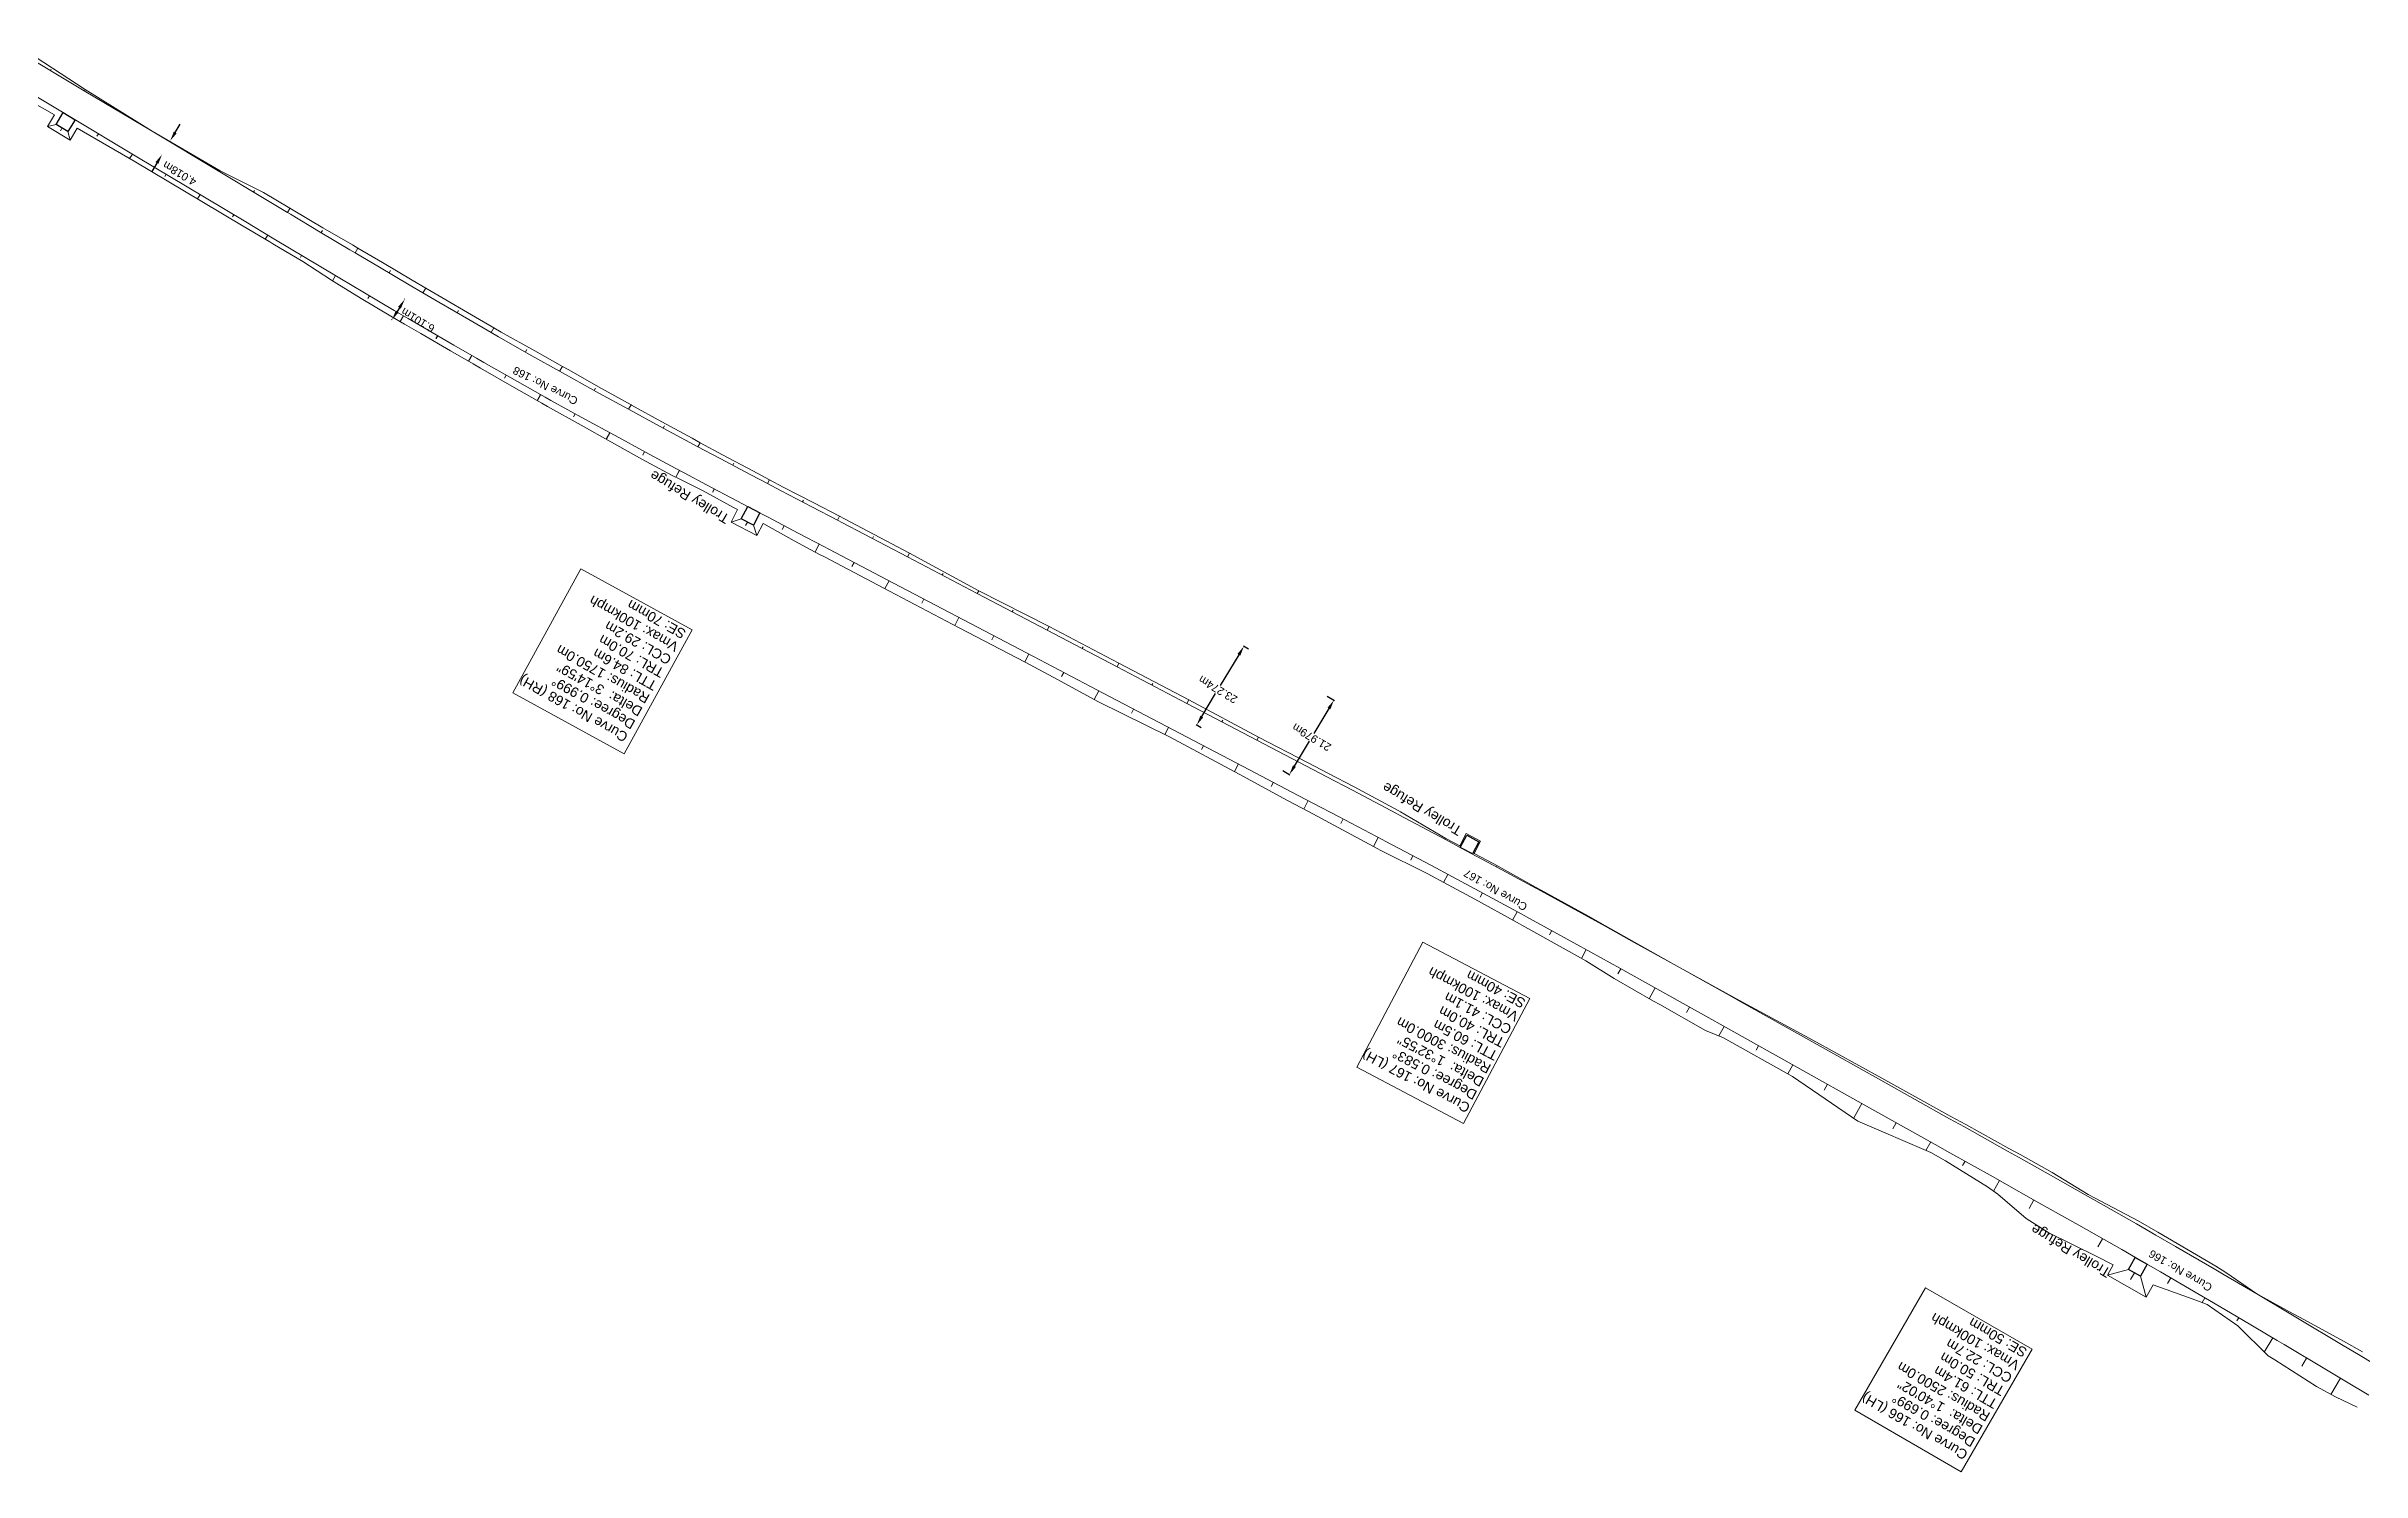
# Model space of a CAD drawing. Header units: metres. Extents: x 593990 to 611207, y 3401545 to 3411811.
# Drawn here: x 599813 to 600400, y 3407987 to 3408349 of the extents above; entities that cross this region are included whole.
import ezdxf

# ---------------------------------------------------------------- set-up
doc = ezdxf.new("R2010")
doc.units = ezdxf.units.M
doc.header["$MEASUREMENT"] = 0
for name, color, linetype, lineweight in [('Proposed Curve_Details', 10, 'Continuous', 0), ('PROPOSED DFCC TOE LINE', 239, 'Continuous', 0), ('PROPOSED DFCC TOE SLOPES', 239, 'Continuous', 0), ('PROPOSED DFCC TRACK', 1, 'Continuous', 0), ('PROPOSED FORMATION LINE - PLAN', 187, 'Continuous', 0)]:
    doc.layers.add(name, color=color, linetype=linetype, lineweight=lineweight)
doc.layers.add('Trolley Refuse', color=10, linetype='Continuous')
doc.styles.get("Standard").update_dxf_attribs({"font": 'arial.ttf'})
doc.styles.add('Style-Arial', font='arial.ttf')
doc.dimstyles.get("Standard").update_dxf_attribs({"dimtxt": 0.18, "dimasz": 0.18, "dimexe": 0.18, "dimexo": 0.0625, "dimgap": 0.09, "dimtad": 0, "dimtih": 1, "dimtoh": 1, "dimdec": 4, "dimzin": 0, "dimdsep": 46, "dimtxsty": 'Standard', "dimcen": 0.09, "dimadec": 0, "dimazin": 0, "dimtfac": 1, "dimtdec": 4, "dimtofl": 0, "dimtmove": 0, "dimatfit": 3, "dimfxl": 1, "dimtolj": 1, "dimtzin": 0, "dimarcsym": 0})

# ---------------------------------------------------------------- blocks, each defined once
blk = doc.blocks.new('*D275')
at = {"layer": 'Defpoints', "color": 0, "transparency": 16777216}
for p in [(599903.93, 3408284.46), (599900.66, 3408279.31), (599900.72, 3408279.27)]:
    blk.add_point(p, dxfattribs=at)
at = {"layer": 'PROPOSED DFCC TRACK', "color": 0, "lineweight": -2, "transparency": 16777216}
for p, q in [((599902.55, 3408282.37), (599901.97, 3408281.44)), ((599903.82, 3408284.53), (599903.76, 3408284.56)), ((599900.61, 3408279.34), (599900.55, 3408279.38))]:
    blk.add_line(p, q, dxfattribs=at)
at = {"layer": 'PROPOSED DFCC TRACK', "color": 0, "transparency": 16777216}
for points in [[(599902.2, 3408282.59), (599902.9, 3408282.15), (599903.87, 3408284.5)], [(599901.62, 3408281.66), (599902.33, 3408281.22), (599900.66, 3408279.31)]]:
    blk.add_solid(points, dxfattribs=at)
at = {"layer": 'PROPOSED DFCC TRACK', "color": 0, "lineweight": 0, "transparency": 16777216, "insert": (599907.21, 3408279.23), "char_height": 2, "attachment_point": 5, "rotation": 149, "style": 'Style-Arial'}
blk.add_mtext('\\A1;6.101m', dxfattribs=at)
blk = doc.blocks.new('TerminatorOpen_0.5')
at = {"color": 0, "linetype": 'ByBlock', "lineweight": -2}
for q in [(-1, 0.25), (-1, 0), (-1, -0.25)]:
    blk.add_line((0, 0), q, dxfattribs=at)
blk = doc.blocks.new('*D276')
at = {"layer": 'Defpoints', "color": 0, "transparency": 16777216}
for p in [(599844.43, 3408324.65), (599842.36, 3408321.2), (599842.36, 3408321.2)]:
    blk.add_point(p, dxfattribs=at)
at = {"layer": 'PROPOSED DFCC TRACK', "color": 0, "lineweight": -2, "transparency": 16777216}
for p, q in [((599845.71, 3408326.79), (599847, 3408328.93)), ((599841.08, 3408319.05), (599839.79, 3408316.91))]:
    blk.add_line(p, q, dxfattribs=at)
at = {"layer": 'PROPOSED DFCC TRACK', "color": 0, "transparency": 16777216}
for points in [[(599845.36, 3408327), (599846.07, 3408326.58), (599844.43, 3408324.65)], [(599840.72, 3408319.27), (599841.44, 3408318.84), (599842.36, 3408321.2)]]:
    blk.add_solid(points, dxfattribs=at)
at = {"layer": 'PROPOSED DFCC TRACK', "color": 0, "lineweight": 0, "transparency": 16777216, "insert": (599846.83, 3408316.4), "char_height": 2, "attachment_point": 5, "rotation": 149, "style": 'Style-Arial'}
blk.add_mtext('\\A1;4.018m', dxfattribs=at)
blk = doc.blocks.new('*D237')
at = {"layer": 'Defpoints', "color": 0, "transparency": 16777216}
for p in [(600137.59, 3408184), (600139.38, 3408182.93), (600126.3, 3408165.15)]:
    blk.add_point(p, dxfattribs=at)
at = {"layer": 'PROPOSED DFCC TRACK', "color": 0, "lineweight": -2, "transparency": 16777216}
for p, q in [((600137.7, 3408183.94), (600139.49, 3408182.87)), ((600138.09, 3408180.79), (600134.32, 3408174.49)), ((600129.37, 3408166.22), (600133.14, 3408172.52)), ((600126.4, 3408165.08), (600128.19, 3408164.01))]:
    blk.add_line(p, q, dxfattribs=at)
at = {"layer": 'PROPOSED DFCC TRACK', "color": 0, "transparency": 16777216}
for points in [[(600137.74, 3408181), (600138.45, 3408180.57), (600139.38, 3408182.93)], [(600129.01, 3408166.43), (600129.73, 3408166.01), (600128.09, 3408164.07)]]:
    blk.add_solid(points, dxfattribs=at)
at = {"layer": 'PROPOSED DFCC TRACK', "color": 0, "lineweight": 0, "transparency": 16777216, "insert": (600133.73, 3408173.5), "char_height": 2, "attachment_point": 5, "rotation": 149, "style": 'Style-Arial'}
blk.add_mtext('\\A1;21.979m', dxfattribs=at)
blk = doc.blocks.new('*D238')
at = {"layer": 'Defpoints', "color": 0, "transparency": 16777216}
for p in [(600116.57, 3408196.58), (600117.85, 3408195.81), (600105.87, 3408175.86)]:
    blk.add_point(p, dxfattribs=at)
at = {"layer": 'PROPOSED DFCC TRACK', "color": 0, "lineweight": -2, "transparency": 16777216}
for p, q in [((600115.29, 3408194.44), (600110.58, 3408186.6)), ((600117.74, 3408195.88), (600116.47, 3408196.64)), ((600105.88, 3408178.77), (600109.4, 3408184.63)), ((600105.76, 3408175.92), (600104.49, 3408176.69))]:
    blk.add_line(p, q, dxfattribs=at)
at = {"layer": 'PROPOSED DFCC TRACK', "color": 0, "transparency": 16777216}
for points in [[(600114.93, 3408194.65), (600115.64, 3408194.22), (600116.57, 3408196.58)], [(600105.53, 3408178.98), (600106.24, 3408178.55), (600104.6, 3408176.62)]]:
    blk.add_solid(points, dxfattribs=at)
at = {"layer": 'PROPOSED DFCC TRACK', "color": 0, "lineweight": 0, "transparency": 16777216, "insert": (600109.99, 3408185.62), "char_height": 2, "attachment_point": 5, "rotation": 149, "style": 'Style-Arial'}
blk.add_mtext('\\A1;23.274m', dxfattribs=at)

msp = doc.modelspace()

# ---------------------------------------------------------------- linework, layer by layer
at = {"layer": 'Proposed Curve_Details'}
for points in [[(599959.4892, 3408169.2981), (599976.7006, 3408200.7273), (599948.4929, 3408216.1745), (599931.2815, 3408184.7453)], [(600172.246, 3408075.6369), (600188.9889, 3408107.3182), (600161.9428, 3408121.6116), (600145.1998, 3408089.9303)], [(600298.3615, 3407987.4016), (600316.3088, 3408018.4165), (600289.3407, 3408034.022), (600271.3934, 3408003.0072)]]:
    msp.add_lwpolyline(points, close=True, dxfattribs=at)
at = {"layer": 'PROPOSED DFCC TOE LINE', "lineweight": 0, "flags": 128}
for points in [[(599806.1031, 3408348.6232), (599822.87, 3408337.6941), (599839.8585, 3408327.1347), (599857.1258, 3408317.0409), (599868.0516, 3408311.5533), (599874.7614, 3408307.5642), (599875.5715, 3408307.0827), (599883.1155, 3408302.6584), (599890.6778, 3408298.2713), (599892.0186, 3408297.4827), (599898.2073, 3408293.8359), (599905.7269, 3408289.3903), (599909.2155, 3408287.3341), (599913.2496, 3408284.9561), (599920.7933, 3408280.564), (599926.4599, 3408277.2998), (599928.3595, 3408276.2174), (599936.8105, 3408271.4296), (599943.825, 3408267.4966), (599945.2824, 3408266.6792), (599953.7596, 3408261.9377), (599961.2285, 3408257.7569), (599961.3745, 3408257.6756), (599969.0112, 3408253.4453), (599976.687, 3408249.2799), (599978.7383, 3408248.178), (599984.3748, 3408245.1301), (599992.078, 3408241.0021), (599996.3442, 3408238.7418), (599999.8048, 3408236.912), (600007.5709, 3408232.8904), (600014.0924, 3408229.5411), (600015.3534, 3408228.8937), (600031.7699, 3408220.1865), (600049.34, 3408210.627), (600067.1752, 3408201.5728), (600084.8792, 3408192.2687), (600102.598, 3408182.9925), (600120.2429, 3408173.5757), (600132.6719, 3408167.1124), (600137.9799, 3408164.3328), (600144.5085, 3408160.9666), (600155.6473, 3408154.9325), (600156.24, 3408154.6063), (600167.7553, 3408147.8277), (600171.2478, 3408145.9995), (600172.9146, 3408149.1021), (600176.5394, 3408147.1549), (600174.8841, 3408144.0735), (600179.8676, 3408141.4032), (600190.6555, 3408135.4623), (600191.8783, 3408134.7906), (600203.8752, 3408128.1538), (600208.1721, 3408125.7561), (600215.522, 3408121.6332), (600225.615, 3408115.9377), (600227.1405, 3408115.0744), (600238.8213, 3408108.6386), (600243.1304, 3408106.275), (600260.7274, 3408096.7655), (600278.2361, 3408087.0982), (600295.7464, 3408077.4336), (600299.4997, 3408075.362), (600310.4448, 3408069.318), (600313.258, 3408067.7624), (600321.3877, 3408063.2581), (600330.5593, 3408057.6893), (600332.1024, 3408056.7832), (600343.2241, 3408051.0138), (600348.1536, 3408048.1041), (600353.052, 3408045.2553), (600362.8785, 3408039.4957), (600365.3877, 3408037.8834), (600373.2641, 3408032.4607), (600382.4727, 3408027.4325), (600384.2535, 3408026.4615), (600395.2498, 3408020.4795), (600400.039, 3408017.8171)], [(600398.7375, 3408003.734), (600393.1852, 3408006.3556), (600388.3988, 3408009.0115), (600377.8556, 3408015.7061), (600376.1349, 3408016.7681), (600368.4649, 3408024.3353), (600360.6498, 3408029.8024), (600357.8199, 3408030.8448), (600346.9821, 3408034.7216), (600345.2159, 3408031.6206), (600335.4077, 3408037.2071), (600336.8984, 3408039.8243), (600336.8339, 3408039.854), (600332.6918, 3408041.917), (600320.5218, 3408047.9511), (600314.8012, 3408051.5529), (600307.63, 3408057.725), (600305.0031, 3408059.6047), (600294.3477, 3408066.1523), (600290.6181, 3408068.2662), (600272.1366, 3408076.1946), (600255.577, 3408087.5586), (600238.1432, 3408097.3598), (600233.5617, 3408099.2365), (600221.9426, 3408105.7663), (600220.4044, 3408106.6024), (600210.3794, 3408112.376), (600203.2488, 3408116.8483), (600198.9731, 3408119.2521), (600187.0336, 3408125.8972), (600185.8163, 3408126.5691), (600175.0516, 3408132.4657), (600168.2939, 3408136.1265), (600163.0277, 3408138.9574), (600151.1317, 3408144.9357), (600150.537, 3408145.2545), (600139.3846, 3408151.2139), (600132.9127, 3408154.6743), (600127.6429, 3408157.523), (600115.3178, 3408164.1846), (600097.6777, 3408173.6107), (600079.7428, 3408182.4745), (600068.2409, 3408188.7205), (600061.1507, 3408192.548), (600044.4255, 3408201.256), (600026.7334, 3408210.583), (600010.2728, 3408219.206), (600009.0229, 3408219.8748), (600002.5565, 3408223.3362), (599994.9051, 3408227.5978), (599994.6987, 3408227.7093), (599993.0941, 3408224.6498), (599986.5713, 3408228.0707), (599988.2198, 3408231.2141), (599987.201, 3408231.766), (599979.5053, 3408235.9568), (599973.7674, 3408238.859), (599971.6476, 3408239.8508), (599963.9387, 3408244.0323), (599956.281, 3408248.3149), (599956.1346, 3408248.3973), (599948.6317, 3408252.6182), (599940.0989, 3408257.3814), (599938.6335, 3408258.2054), (599931.583, 3408262.1745), (599923.1158, 3408267.053), (599921.2089, 3408268.1489), (599915.5172, 3408271.4425), (599907.9356, 3408275.8547), (599903.8494, 3408278.1839), (599900.3214, 3408280.2049), (599892.8129, 3408284.7282), (599886.6594, 3408288.4722), (599885.3543, 3408289.3279), (599878.0123, 3408294.1155), (599870.4815, 3408298.5799), (599869.6692, 3408299.0591), (599862.9444, 3408303.028), (599852.4841, 3408309.2926), (599835.2807, 3408319.4931), (599820.8908, 3408327.875), (599819.071, 3408324.8373), (599813.3266, 3408328.2785), (599815.0898, 3408331.2219), (599806.3473, 3408336.2181)]]:
    msp.add_lwpolyline(points, dxfattribs=at)
at = {"layer": 'PROPOSED DFCC TOE SLOPES', "flags": 128}
for points in [[(599814.0977, 3408342.5024), (599814.2936, 3408342.8295)], [(599822.6761, 3408337.3634), (599822.8731, 3408337.6922)], [(599815.5189, 3408328.8282), (599813.3266, 3408328.2785)], [(599831.2546, 3408332.2243), (599831.311, 3408332.3184)], [(599817.0201, 3408327.9289), (599816.6095, 3408327.2434)], [(599818.5213, 3408327.0296), (599819.071, 3408324.8373)], [(599826.267, 3408326.4695), (599825.8837, 3408325.8297)], [(599839.8331, 3408327.0853), (599839.8616, 3408327.1329)], [(599834.8455, 3408321.3304), (599834.1421, 3408320.1563)], [(599848.4116, 3408321.9463), (599848.4534, 3408322.0161)], [(599843.4239, 3408316.1914), (599843.0865, 3408315.6281)], [(599856.9901, 3408316.8073), (599857.1291, 3408317.0393)], [(599865.5685, 3408311.6683), (599865.8291, 3408312.1035)], [(599852.0024, 3408311.0524), (599851.3508, 3408309.9646)], [(599860.5809, 3408305.9134), (599860.2569, 3408305.3725)], [(599860.5811, 3408305.9133), (599860.2571, 3408305.3723)], [(599874.1461, 3408306.5306), (599874.7639, 3408307.5627)], [(599869.1599, 3408300.7747), (599868.5336, 3408299.7293)], [(599869.1616, 3408300.7737), (599868.536, 3408299.7279)], [(599882.725, 3408301.3998), (599883.0543, 3408301.9513)], [(599877.7432, 3408295.6398), (599877.4418, 3408295.1361)], [(599877.7473, 3408295.6373), (599877.4466, 3408295.1332)], [(599891.3081, 3408296.2829), (599892.0206, 3408297.4816)], [(599886.3354, 3408290.5144), (599885.5508, 3408289.1991)], [(599886.3431, 3408290.5099), (599885.5613, 3408289.1922)], [(599899.9023, 3408291.1891), (599900.2625, 3408291.7985)], [(599894.9433, 3408285.4074), (599894.5144, 3408284.6845)], [(599894.9521, 3408285.4022), (599894.5251, 3408284.6781)], [(599908.5063, 3408286.1193), (599909.2177, 3408287.3328)], [(599903.5661, 3408280.323), (599902.6948, 3408278.8453)], [(599903.5799, 3408280.3149), (599902.715, 3408278.8337)], [(599917.1314, 3408281.0903), (599917.4797, 3408281.6903)], [(599925.773, 3408276.0963), (599926.4626, 3408277.2982)], [(599912.2156, 3408275.2726), (599911.7997, 3408274.5603)], [(599912.2285, 3408275.2651), (599911.8155, 3408274.5511)], [(599920.8842, 3408270.2572), (599920.0518, 3408268.8185)], [(599920.9039, 3408270.2459), (599920.0802, 3408268.802)], [(599934.4445, 3408271.158), (599934.7901, 3408271.7682)], [(599929.5898, 3408265.2906), (599929.1674, 3408264.5502)], [(599929.606, 3408265.2815), (599929.1871, 3408264.5388)], [(599943.1396, 3408266.262), (599943.8284, 3408267.4947)], [(599938.3162, 3408260.3692), (599937.4664, 3408258.8624)], [(599938.337, 3408260.3575), (599937.4968, 3408258.8453)], [(599951.866, 3408261.4225), (599952.1977, 3408262.0242)], [(599947.0784, 3408255.5007), (599946.651, 3408254.7316)], [(599947.095, 3408255.4915), (599946.6715, 3408254.7202)], [(599960.6179, 3408256.6255), (599961.2327, 3408257.7545)], [(599955.8609, 3408250.6791), (599954.9684, 3408249.0534)], [(599955.878, 3408250.6698), (599954.9938, 3408249.0391)], [(599969.398, 3408251.8759), (599969.6812, 3408252.4019)], [(599978.1992, 3408247.1587), (599978.742, 3408248.176)], [(599964.6688, 3408245.9031), (599964.1947, 3408245.0287)], [(599964.6836, 3408245.895), (599964.2134, 3408245.0184)], [(599973.4958, 3408241.1679), (599972.5602, 3408239.4238)], [(599973.5079, 3408241.1614), (599972.5793, 3408239.4149)], [(599987.0211, 3408242.4733), (599987.2767, 3408242.9557)], [(599982.3374, 3408236.4666), (599981.9143, 3408235.671)], [(599982.3452, 3408236.4625), (599981.924, 3408235.6658)], [(599995.8557, 3408237.8049), (599996.3484, 3408238.7396)], [(600004.7021, 3408233.1536), (600004.9545, 3408233.634)], [(600013.555, 3408228.5075), (600014.0963, 3408229.5391)], [(599989.1806, 3408228.8847), (599986.5713, 3408228.0707)], [(599990.7304, 3408228.0719), (599990.2815, 3408227.2161)], [(599992.2802, 3408227.2591), (599993.0941, 3408224.6498)], [(600000.0427, 3408227.1294), (599999.5559, 3408226.204)], [(600000.0457, 3408227.1278), (599999.5597, 3408226.2019)], [(600022.4106, 3408223.8632), (600022.6747, 3408224.3669)], [(600008.9, 3408222.4801), (600007.8594, 3408220.4976)], [(600008.9012, 3408222.4795), (600007.8612, 3408220.4966)], [(600017.7571, 3408217.8349), (600017.2326, 3408216.8348)], [(600017.7572, 3408217.8349), (600017.2327, 3408216.8348)], [(600031.2666, 3408219.2188), (600031.7732, 3408220.1847)], [(600026.6132, 3408213.1904), (600025.5664, 3408211.1944)], [(600040.1226, 3408214.5743), (600040.3404, 3408214.9896)], [(600035.4692, 3408208.5459), (600034.9416, 3408207.5399)], [(600048.9786, 3408209.9298), (600049.3433, 3408210.6253)], [(600057.8346, 3408205.2854), (600058.0478, 3408205.6918)], [(600044.3252, 3408203.9015), (600043.26, 3408201.8704)], [(600066.6906, 3408200.6409), (600067.1785, 3408201.5711)], [(600053.1812, 3408199.257), (600052.654, 3408198.2517)], [(600062.0372, 3408194.6125), (600060.9966, 3408192.6283)], [(600075.5466, 3408195.9964), (600075.7886, 3408196.4577)], [(600070.8932, 3408189.968), (600070.3446, 3408188.922)], [(600084.4026, 3408191.3519), (600084.8825, 3408192.2669)], [(600079.7492, 3408185.3236), (600078.5848, 3408183.1033)], [(600093.2586, 3408186.7075), (600093.5003, 3408187.1682)], [(600102.1147, 3408182.063), (600102.6012, 3408182.9908)], [(600088.6052, 3408180.6791), (600088.067, 3408179.6528)], [(600110.9707, 3408177.4185), (600111.1972, 3408177.8504)], [(600097.4612, 3408176.0346), (600096.4963, 3408174.1946)], [(600106.3172, 3408171.3902), (600105.8265, 3408170.4544)], [(600119.8267, 3408172.7741), (600120.2462, 3408173.574)], [(600115.1732, 3408166.7457), (600114.1558, 3408164.8056)], [(600124.0292, 3408162.1012), (600123.4929, 3408161.0786)], [(600132.8842, 3408157.457), (600131.7529, 3408155.3013)], [(600141.7351, 3408152.8093), (600141.1498, 3408151.6963)], [(600150.5773, 3408148.1532), (600149.3744, 3408145.8758)], [(600167.6346, 3408147.601), (600167.7553, 3408147.8277)], [(600159.4065, 3408143.4758), (600158.841, 3408142.4107)], [(600168.2245, 3408138.7826), (600167.1368, 3408136.7485)], [(600180.6497, 3408140.7963), (600180.7227, 3408140.9322)], [(600180.6611, 3408140.7901), (600180.7345, 3408140.9257)], [(600189.3812, 3408135.8929), (600189.4943, 3408136.1018)], [(600189.3938, 3408135.8861), (600189.5076, 3408136.0944)], [(600177.0218, 3408134.0565), (600176.466, 3408133.0259)], [(600198.2151, 3408131.1752), (600198.2612, 3408131.2595)], [(600198.2222, 3408131.1713), (600198.2684, 3408131.2556)], [(600185.8036, 3408129.3011), (600184.6616, 3408127.2016)], [(600194.5692, 3408124.5113), (600193.9798, 3408123.4353)], [(600206.9412, 3408126.2737), (600207.0124, 3408126.4033)], [(600206.9532, 3408126.267), (600207.0248, 3408126.3963)], [(600203.3251, 3408119.703), (600202.1052, 3408117.4912)], [(600215.7242, 3408121.4637), (600215.7476, 3408121.5059)], [(600215.7319, 3408121.4594), (600215.7554, 3408121.5015)], [(600212.0629, 3408114.8629), (600211.3356, 3408113.5535)], [(600224.4448, 3408116.5515), (600224.4646, 3408116.5869)], [(600224.4491, 3408116.5491), (600224.4688, 3408116.5845)], [(600227.1293, 3408115.0543), (600227.1405, 3408115.0744)], [(600220.7933, 3408110.0004), (600219.2642, 3408107.2591)], [(600229.5206, 3408105.1248), (600228.7513, 3408103.7485)], [(600238.2477, 3408100.2446), (600236.9155, 3408097.8627)], [(600246.9747, 3408095.3627), (600246.3432, 3408094.2338)], [(600255.7019, 3408090.4806), (600254.4286, 3408088.2043)], [(600264.4292, 3408085.5985), (600263.5976, 3408084.1119)], [(600273.1565, 3408080.7164), (600271.0458, 3408076.9432)], [(600281.8838, 3408075.8343), (600281.0218, 3408074.2935)], [(600290.6109, 3408070.9523), (600289.4003, 3408068.7886)], [(600299.3372, 3408066.0697), (600298.7159, 3408064.9597)], [(600308.0604, 3408061.1862), (600306.5523, 3408058.4961)], [(600316.7747, 3408056.2934), (600315.554, 3408054.1245)], [(600334.1607, 3408046.4489), (600332.9924, 3408044.3991)], [(600340.7183, 3408038.6634), (600335.4077, 3408037.2071)], [(600342.2389, 3408037.7973), (600341.2754, 3408036.1056)], [(600343.7596, 3408036.9312), (600345.2159, 3408031.6206)], [(600351.4748, 3408036.4959), (600350.6624, 3408035.0958)], [(600360.1042, 3408031.4707), (600359.3977, 3408030.2636)], [(600368.7119, 3408026.408), (600368.2429, 3408025.6133)], [(600377.3075, 3408021.3175), (600375.1708, 3408017.7192)], [(600385.8941, 3408016.2047), (600384.6827, 3408014.1725)], [(600394.4777, 3408011.0813), (600392.0353, 3408006.9937)]]:
    msp.add_lwpolyline(points, dxfattribs=at)
at = {"layer": 'PROPOSED FORMATION LINE - PLAN', "lineweight": 0, "flags": 128}
for points in [[(600405.4861, 3408013.2363), (600399.4566, 3408016.843), (600394.7559, 3408019.6527), (600384.0136, 3408026.0581), (600382.2714, 3408027.0939), (600373.2512, 3408032.4389), (600365.0319, 3408037.2765), (600362.461, 3408038.7818), (600352.6189, 3408044.507), (600347.7129, 3408047.3386), (600342.7509, 3408050.1874), (600331.875, 3408056.382), (600330.3184, 3408057.2637), (600320.9799, 3408062.5335), (600312.8776, 3408067.084), (600310.0736, 3408068.6555), (600299.1638, 3408074.7615), (600295.4224, 3408076.8545), (600277.9679, 3408086.6186), (600260.5133, 3408096.3828), (600243.0588, 3408106.147), (600238.7697, 3408108.5464), (600227.1293, 3408115.0543), (600225.5988, 3408115.9088), (600215.4744, 3408121.5477), (600208.1037, 3408125.6323), (600203.7955, 3408128.0092), (600191.7717, 3408134.5948), (600190.5465, 3408135.2619), (600179.7179, 3408141.1255), (600172.9252, 3408144.7745), (600167.6345, 3408147.6011), (600155.8434, 3408153.8556), (600155.2454, 3408154.1714), (600144.0388, 3408160.0725), (600137.5358, 3408163.4863), (600132.2298, 3408166.2693), (600119.8234, 3408172.7758), (600102.1114, 3408182.0647), (600084.3994, 3408191.3537), (600066.6873, 3408200.6426), (600048.9753, 3408209.9316), (600031.2633, 3408219.2205), (600014.8066, 3408227.8511), (600013.5513, 3408228.5094), (600007.0591, 3408231.9153), (599999.3162, 3408235.9832), (599995.8517, 3408237.807), (599991.5804, 3408240.0597), (599983.8544, 3408244.1496), (599978.1956, 3408247.1606), (599976.1407, 3408248.2578), (599968.442, 3408252.3889), (599960.7608, 3408256.5478), (599960.614, 3408256.6277), (599953.1, 3408260.7391), (599944.5965, 3408265.4488), (599943.1362, 3408266.2639), (599936.1193, 3408270.2059), (599927.6687, 3408275.01), (599925.7702, 3408276.0979), (599920.0997, 3408279.365), (599912.5479, 3408283.7543), (599908.5039, 3408286.1207), (599905.0105, 3408288.173), (599897.485, 3408292.6164), (599891.3058, 3408296.2843), (599889.9686, 3408297.0799), (599882.4586, 3408301.5587), (599874.9521, 3408306.048), (599874.1435, 3408306.5321), (599867.4465, 3408310.5433), (599856.987, 3408316.8092), (599839.83, 3408327.0872), (599822.673, 3408337.3652), (599805.5161, 3408347.6433)], [(600401.6357, 3408006.8002), (600395.6074, 3408010.4061), (600390.9094, 3408013.2142), (600380.1792, 3408019.6123), (600378.4398, 3408020.6465), (600369.4371, 3408025.9812), (600361.2385, 3408030.8065), (600358.6751, 3408032.3074), (600348.8625, 3408038.0155), (600343.9711, 3408040.8386), (600339.0241, 3408043.6789), (600328.1766, 3408049.8573), (600326.6235, 3408050.7371), (600317.302, 3408055.9972), (600309.2096, 3408060.5421), (600306.408, 3408062.1123), (600295.5022, 3408068.2161), (600291.7608, 3408070.309), (600274.3063, 3408080.0732), (600256.8517, 3408089.8374), (600239.3972, 3408099.6015), (600235.1081, 3408102.0009), (600223.4726, 3408108.5061), (600221.9435, 3408109.3598), (600211.8323, 3408114.9914), (600204.4757, 3408119.0682), (600200.1777, 3408121.4395), (600188.1839, 3408128.0086), (600186.9617, 3408128.674), (600176.1602, 3408134.523), (600169.3844, 3408138.1629), (600164.1069, 3408140.9825), (600152.3404, 3408147.2239), (600151.7434, 3408147.5392), (600140.5505, 3408153.433), (600134.0514, 3408156.8448), (600128.7465, 3408159.6273), (600116.34, 3408166.1338), (600098.628, 3408175.4227), (600080.916, 3408184.7117), (600063.204, 3408194.0006), (600045.492, 3408203.2895), (600027.78, 3408212.5785), (600011.3233, 3408221.2091), (600010.0679, 3408221.8675), (600003.5737, 3408225.2743), (599995.8245, 3408229.3455), (599992.3559, 3408231.1715), (599988.0784, 3408233.4275), (599980.3379, 3408237.5251), (599974.6658, 3408240.5432), (599972.6055, 3408241.6432), (599964.8841, 3408245.7865), (599957.1761, 3408249.9599), (599957.0287, 3408250.0401), (599949.4845, 3408254.1681), (599940.9444, 3408258.8981), (599939.4779, 3408259.7166), (599932.4308, 3408263.6756), (599923.9439, 3408268.5003), (599922.0374, 3408269.5928), (599916.3445, 3408272.8729), (599908.7663, 3408277.2774), (599904.7098, 3408279.6511), (599901.2067, 3408281.7092), (599893.663, 3408286.1634), (599887.4719, 3408289.8383), (599886.1325, 3408290.6352), (599878.6124, 3408295.12), (599871.0999, 3408299.613), (599870.2908, 3408300.0973), (599863.5922, 3408304.1094), (599853.1327, 3408310.3753), (599835.9757, 3408320.6533), (599818.8188, 3408330.9314), (599801.6618, 3408341.2094)]]:
    msp.add_lwpolyline(points, dxfattribs=at)
at = {"layer": 'Trolley Refuse'}
for points in [[(599817.3175, 3408331.8307), (599820.32, 3408330.032), (599818.5213, 3408327.0296), (599815.5189, 3408328.8282)], [(599990.8061, 3408231.9843), (599993.9057, 3408230.3587), (599992.2802, 3408227.2591), (599989.1806, 3408228.8847)], [(600173.0399, 3408148.6859), (600176.1232, 3408147.0296), (600174.4669, 3408143.9463), (600171.3836, 3408145.6027)], [(600342.4505, 3408041.7047), (600345.4918, 3408039.9725), (600343.7596, 3408036.9312), (600340.7183, 3408038.6634)]]:
    msp.add_lwpolyline(points, close=True, dxfattribs=at)

# ---------------------------------------------------------------- texts
at = {"layer": 'Proposed Curve_Details', "attachment_point": 7, "line_spacing_factor": 0.9, "style": 'Style-Arial'}
for s, insert, char_height, rotation in [('Curve No: 168', (599948.0034, 3408259.4316, -0.3439), 2, 153), ('Curve No: 167', (600188.6254, 3408131.1374, -131.5135), 2, 149.7112052), ('Curve No: 167{\\C1; (LH)}\\PDegree: 0.583%%D\\PDelta:  1%%D32\'55"\\PRadius: 3000.0m\\PTTL: 60.5m\\PTRL: 40.0m\\PCCL: 41.1m\\PVmax: 100kmph\\PSE: 40mm', (600188.1848, 3408106.9803), 2.5, 152.1443832), ('Curve No: 166', (600362.2185, 3408034.678, -131.5135), 2, 149.7112052), ('Curve No: 166{\\C1; (LH)}\\PDegree: 0.699%%D\\PDelta:  1%%D40\'02"\\PRadius: 2500.0m\\PTTL: 61.4m\\PTRL: 50.0m\\PCCL: 22.7m\\PVmax: 100kmph\\PSE: 50mm', (600315.3202, 3408018.4178), 2.5, 149.9434862)]:
    msp.add_mtext(s, dxfattribs=dict(at, insert=insert, char_height=char_height, rotation=rotation))
at = {"layer": 'Proposed Curve_Details', "lineweight": 0, "insert": (599975.4049, 3408200.5325), "char_height": 2.5, "attachment_point": 7, "rotation": 150.7007251, "line_spacing_factor": 0.9, "style": 'Style-Arial'}
msp.add_mtext('Curve No: 168{\\C1; (RH)}\\PDegree: 0.999%%D\\PDelta:  3%%D14\'59"\\PRadius: 1750.0m\\PTTL: 84.6m\\PTRL: 70.0m\\PCCL: 29.2m\\PVmax: 100kmph\\PSE: 70mm', dxfattribs=at)
at = {"layer": 'Trolley Refuse'}
for p in [(599986.4554, 3408229.6245), (600172.0839, 3408150.5785, -258.2984), (600336.4602, 3408038.5976)]:
    msp.add_text('Trolley Refuge', height=2.5, rotation=149.1766896, dxfattribs=at).set_placement(p)

# ---------------------------------------------------------------- dimensions: what is measured, and where the dimension line sits
at = {"layer": 'PROPOSED DFCC TRACK', "color": 10, "lineweight": 0}
for base, p1, p2, angle, picture, middle in [((599842.3633, 3408321.1982), (599844.4284, 3408324.6453), (599842.3633, 3408321.1982), 239.0759037, '*D276', (599846.8256, 3408316.4038)), ((599900.6565, 3408279.311), (599903.9265, 3408284.4616), (599900.7173, 3408279.2733), 238.2606469, '*D275', (599907.2087, 3408279.2288))]:
    dim = msp.add_linear_dim(base=base, p1=p1, p2=p2, angle=angle, text='<>m', dimstyle='Standard', override={"dimtxt": 2, "dimasz": 2.5, "dimexe": 0.125, "dimexo": 0.125, "dimgap": 0.125, "dimtad": 1, "dimtih": 0, "dimtoh": 0, "dimdec": 3, "dimzin": 11, "dimtxsty": 'Style-Arial', "dimsah": 1, "dimadec": 4, "dimazin": 3, "dimtmove": 2, "dimatfit": 1, "dimldrblk": 'TerminatorOpen_0.5', "dimfrac": 2, "dimtzin": 11}, dxfattribs=at)
    dim.commit()
    dim.dimension.update_dxf_attribs({"geometry": picture, "text_midpoint": middle, "dimtype": 129, "text_rotation": 149})
dim = msp.add_linear_dim(base=(600116.5732, 3408196.5793), p1=(600105.8706, 3408175.8588), p2=(600117.8477, 3408195.8144), angle=59.028296, dimstyle='Standard', override={"dimtxt": 2, "dimasz": 2.5, "dimexe": 0.125, "dimexo": 0.125, "dimgap": 0.125, "dimtad": 1, "dimtih": 0, "dimtoh": 0, "dimdec": 3, "dimzin": 11, "dimpost": 'm', "dimtxsty": 'Style-Arial', "dimsah": 1, "dimadec": 4, "dimazin": 3, "dimtmove": 2, "dimatfit": 1, "dimldrblk": 'TerminatorOpen_0.5', "dimfrac": 2, "dimtzin": 11}, dxfattribs=at)
dim.commit()
dim.dimension.update_dxf_attribs({"geometry": '*D238', "text_midpoint": (600109.9945, 3408185.6182), "dimtype": 129, "text_rotation": 149})
dim = msp.add_aligned_dim(p1=(600126.2975, 3408165.146), p2=(600137.589, 3408184.0025), distance=-2.0862, dimstyle='Standard', override={"dimtxt": 2, "dimasz": 2.5, "dimexe": 0.125, "dimexo": 0.125, "dimgap": 0.125, "dimtad": 1, "dimtih": 0, "dimtoh": 0, "dimdec": 3, "dimzin": 11, "dimpost": 'm', "dimtxsty": 'Style-Arial', "dimsah": 1, "dimadec": 4, "dimazin": 3, "dimtmove": 2, "dimatfit": 1, "dimldrblk": 'TerminatorOpen_0.5', "dimfrac": 2, "dimtzin": 11}, dxfattribs=at)
dim.commit()
dim.dimension.update_dxf_attribs({"geometry": '*D237', "text_midpoint": (600133.7331, 3408173.5025), "text_rotation": 149})

doc.saveas('drawing.dxf')
